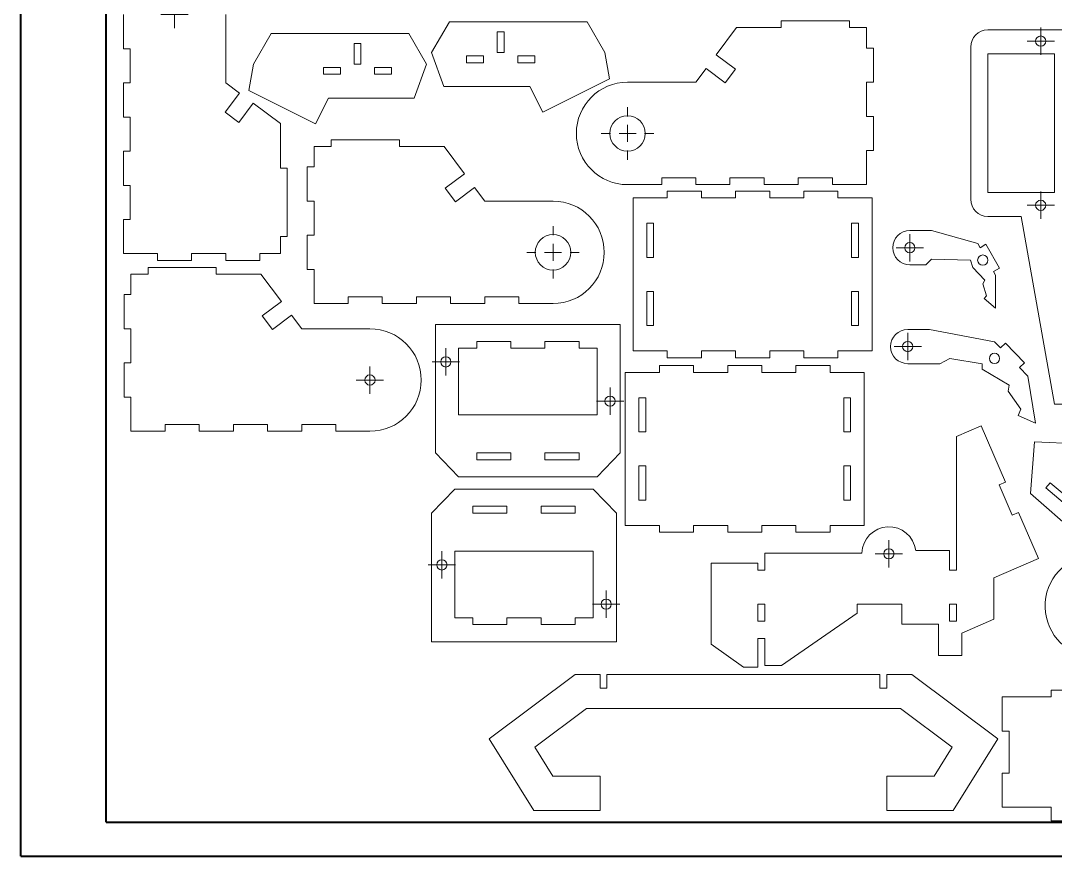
# Model space of a CAD drawing. Header units: millimetres. Extents: x 0 to 1189, y 0 to 841.
# Drawn here: x 0.1 to 303.1, y 0.2 to 244.9 of the extents above; entities that cross this region are included whole.
import ezdxf

# ---------------------------------------------------------------- set-up
doc = ezdxf.new("R2010")
doc.units = ezdxf.units.MM

# ---------------------------------------------------------------- blocks, each defined once
blk = doc.blocks.new('SW_CENTERMARKSYMBOL_18')
at = {"color": 0, "linetype": 'Continuous', "lineweight": 0}
for p, q in [((0, 2.5), (0, 4)), ((-2.5, 0), (-4, 0)), ((0, 0), (-2.5, 0)), ((0, 0), (0, 2.5)), ((0, 0), (0, -2.5)), ((0, 0), (2.5, 0)), ((2.5, 0), (4, 0)), ((0, -2.5), (0, -4))]:
    blk.add_line(p, q, dxfattribs=at)
blk = doc.blocks.new('SW_CENTERMARKSYMBOL_84')
at = {"color": 0, "linetype": 'Continuous', "lineweight": 0}
for p, q in [((0, 2.5), (0, 4)), ((-2.5, 0), (-4, 0)), ((0, 0), (-2.5, 0)), ((0, 0), (0, 2.5)), ((0, 0), (0, -2.5)), ((0, 0), (2.5, 0)), ((2.5, 0), (4, 0)), ((0, -2.5), (0, -4))]:
    blk.add_line(p, q, dxfattribs=at)
blk = doc.blocks.new('SW_CENTERMARKSYMBOL_85')
at = {"color": 0, "linetype": 'Continuous', "lineweight": 0}
for p, q in [((0, 2.5), (0, 4)), ((-2.5, 0), (-4, 0)), ((0, 0), (-2.5, 0)), ((0, 0), (0, 2.5)), ((0, 0), (0, -2.5)), ((0, 0), (2.5, 0)), ((2.5, 0), (4, 0)), ((0, -2.5), (0, -4))]:
    blk.add_line(p, q, dxfattribs=at)
blk = doc.blocks.new('SW_CENTERMARKSYMBOL_111')
at = {"color": 0, "linetype": 'Continuous', "lineweight": 0}
for p, q in [((0, 5), (0, 7.7)), ((-5, 0), (-7.7, 0)), ((0, 0), (-2.5, 0)), ((0, 0), (0, 2.5)), ((0, 0), (0, -2.5)), ((0, 0), (2.5, 0)), ((5, 0), (7.7, 0)), ((0, -5), (0, -7.7))]:
    blk.add_line(p, q, dxfattribs=at)
blk = doc.blocks.new('SW_CENTERMARKSYMBOL_112')
at = {"color": 0, "linetype": 'Continuous', "lineweight": 0}
for p, q in [((0, 5), (0, 7.7)), ((-5, 0), (-7.7, 0)), ((0, 0), (-2.5, 0)), ((0, 0), (0, 2.5)), ((0, 0), (0, -2.5)), ((0, 0), (2.5, 0)), ((5, 0), (7.7, 0)), ((0, -5), (0, -7.7))]:
    blk.add_line(p, q, dxfattribs=at)
blk = doc.blocks.new('SW_CENTERMARKSYMBOL_113')
at = {"color": 0, "linetype": 'Continuous', "lineweight": 0}
for p, q in [((0, 2.5), (0, 4)), ((-2.5, 0), (-4, 0)), ((0, 0), (-2.5, 0)), ((0, 0), (0, 2.5)), ((0, 0), (0, -2.5)), ((0, 0), (2.5, 0)), ((2.5, 0), (4, 0)), ((0, -2.5), (0, -4))]:
    blk.add_line(p, q, dxfattribs=at)
blk = doc.blocks.new('SW_CENTERMARKSYMBOL_114')
at = {"color": 0, "linetype": 'Continuous', "lineweight": 0}
for p, q in [((0, 2.5), (0, 4)), ((-2.5, 0), (-4, 0)), ((0, 0), (-2.5, 0)), ((0, 0), (0, 2.5)), ((0, 0), (0, -2.5)), ((0, 0), (2.5, 0)), ((2.5, 0), (4, 0)), ((0, -2.5), (0, -4))]:
    blk.add_line(p, q, dxfattribs=at)
blk = doc.blocks.new('SW_CENTERMARKSYMBOL_115')
at = {"color": 0, "linetype": 'Continuous', "lineweight": 0}
for p, q in [((0, 2.5), (0, 4)), ((-2.5, 0), (-4, 0)), ((0, 0), (-2.5, 0)), ((0, 0), (0, 2.5)), ((0, 0), (0, -2.5)), ((0, 0), (2.5, 0)), ((2.5, 0), (4, 0)), ((0, -2.5), (0, -4))]:
    blk.add_line(p, q, dxfattribs=at)
blk = doc.blocks.new('SW_CENTERMARKSYMBOL_116')
at = {"color": 0, "linetype": 'Continuous', "lineweight": 0}
for p, q in [((0, 2.5), (0, 4)), ((-2.5, 0), (-4, 0)), ((0, 0), (-2.5, 0)), ((0, 0), (0, 2.5)), ((0, 0), (0, -2.5)), ((0, 0), (2.5, 0)), ((2.5, 0), (4, 0)), ((0, -2.5), (0, -4))]:
    blk.add_line(p, q, dxfattribs=at)
blk = doc.blocks.new('SW_CENTERMARKSYMBOL_117')
at = {"color": 0, "linetype": 'Continuous', "lineweight": 0}
for p, q in [((0, 2.5), (0, 4)), ((-2.5, 0), (-4, 0)), ((0, 0), (-2.5, 0)), ((0, 0), (0, 2.5)), ((0, 0), (0, -2.5)), ((0, 0), (2.5, 0)), ((2.5, 0), (4, 0)), ((0, -2.5), (0, -4))]:
    blk.add_line(p, q, dxfattribs=at)
blk = doc.blocks.new('SW_CENTERMARKSYMBOL_118')
at = {"color": 0, "linetype": 'Continuous', "lineweight": 0}
for p, q in [((0, 2.5), (0, 4)), ((-2.5, 0), (-4, 0)), ((0, 0), (-2.5, 0)), ((0, 0), (0, 2.5)), ((0, 0), (0, -2.5)), ((0, 0), (2.5, 0)), ((2.5, 0), (4, 0)), ((0, -2.5), (0, -4))]:
    blk.add_line(p, q, dxfattribs=at)
blk = doc.blocks.new('SW_CENTERMARKSYMBOL_159')
at = {"color": 0, "linetype": 'Continuous', "lineweight": 0}
for p, q in [((0, 2.5), (0, 4)), ((-2.5, 0), (-4, 0)), ((0, 0), (-2.5, 0)), ((0, 0), (0, 2.5)), ((0, 0), (0, -2.5)), ((0, 0), (2.5, 0)), ((2.5, 0), (4, 0)), ((0, -2.5), (0, -4))]:
    blk.add_line(p, q, dxfattribs=at)
blk = doc.blocks.new('SW_CENTERMARKSYMBOL_163')
at = {"color": 0, "linetype": 'Continuous', "lineweight": 0}
for p, q in [((0, 2.5), (0, 4)), ((-2.5, 0), (-4, 0)), ((0, 0), (-2.5, 0)), ((0, 0), (0, 2.5)), ((0, 0), (0, -2.5)), ((0, 0), (2.5, 0)), ((2.5, 0), (4, 0)), ((0, -2.5), (0, -4))]:
    blk.add_line(p, q, dxfattribs=at)

msp = doc.modelspace()

# ---------------------------------------------------------------- linework, layer by layer
at = {"color": 7, "linetype": 'Continuous', "lineweight": 40}
for p, q in [((0.08, 0.21), (0.08, 841.21)), ((25.08, 10.21), (25.08, 831.21)), ((25.08, 10.21), (1179.08, 10.21)), ((0.08, 0.21), (1189.08, 0.21))]:
    msp.add_line(p, q, dxfattribs=at)
at = {"color": 7, "linetype": 'Continuous', "lineweight": 15}
for p, q in [((30.15, 246.71), (30.15, 236.71)), ((60.15, 226.71), (60.15, 246.71)), ((120.43, 235.64), (125.63, 244.64)), ((125.63, 244.64), (165.97, 244.64)), ((165.97, 244.64), (171.17, 235.64)), ((209.75, 242.92), (203.79, 234.92)), ((222.83, 242.92), (209.75, 242.92)), ((222.83, 244.92), (222.83, 242.92)), ((242.83, 244.92), (222.83, 244.92)), ((242.83, 242.92), (242.83, 244.92)), ((247.83, 242.92), (242.83, 242.92)), ((247.83, 236.92), (247.83, 242.92)), ((73.44, 241.23), (68.24, 232.23)), ((113.78, 241.23), (73.44, 241.23)), ((118.98, 232.23), (113.78, 241.23)), ((139.68, 235.64), (139.68, 241.64)), ((139.68, 241.64), (141.68, 241.64)), ((141.68, 241.64), (141.68, 235.64)), ((310.83, 242.22), (283.33, 242.22)), ((30.15, 236.71), (32.15, 236.71)), ((32.15, 236.71), (32.15, 226.71)), ((97.73, 238.23), (97.73, 232.23)), ((99.73, 238.23), (97.73, 238.23)), ((99.73, 232.23), (99.73, 238.23)), ((249.83, 236.92), (247.83, 236.92)), ((249.83, 226.92), (249.83, 236.92)), ((278.33, 237.22), (278.33, 192.62)), ((124.05, 225.68), (120.43, 235.64)), ((130.68, 234.64), (135.68, 234.64)), ((130.68, 232.64), (130.68, 234.64)), ((135.68, 234.64), (135.68, 232.64)), ((141.68, 235.64), (139.68, 235.64)), ((145.68, 234.64), (150.68, 234.64)), ((145.68, 232.64), (145.68, 234.64)), ((150.68, 234.64), (150.68, 232.64)), ((171.17, 235.64), (172.53, 227.93)), ((203.79, 234.92), (209.4, 230.74)), ((302.83, 235.22), (283.33, 235.22)), ((283.33, 235.22), (283.33, 194.62)), ((302.83, 194.62), (302.83, 235.22)), ((68.24, 232.23), (66.88, 224.52)), ((88.73, 231.23), (88.73, 229.23)), ((93.73, 231.23), (88.73, 231.23)), ((93.73, 229.23), (93.73, 231.23)), ((97.73, 232.23), (99.73, 232.23)), ((108.73, 231.23), (103.73, 231.23)), ((103.73, 231.23), (103.73, 229.23)), ((108.73, 229.23), (108.73, 231.23)), ((115.35, 222.27), (118.98, 232.23)), ((135.68, 232.64), (130.68, 232.64)), ((150.68, 232.64), (145.68, 232.64)), ((200.81, 230.92), (197.83, 226.92)), ((206.42, 226.74), (200.81, 230.92)), ((209.4, 230.74), (206.42, 226.74)), ((88.73, 229.23), (93.73, 229.23)), ((103.73, 229.23), (108.73, 229.23)), ((172.53, 227.93), (153.01, 218.13)), ((30.15, 226.71), (30.15, 216.71)), ((32.15, 226.71), (30.15, 226.71)), ((64.15, 223.73), (60.15, 226.71)), ((66.88, 224.52), (86.4, 214.72)), ((149.22, 225.68), (124.05, 225.68)), ((153.01, 218.13), (149.22, 225.68)), ((197.83, 226.92), (177.83, 226.92)), ((247.83, 226.92), (249.83, 226.92)), ((247.83, 216.92), (247.83, 226.92)), ((59.96, 218.12), (64.15, 223.73)), ((86.4, 214.72), (90.19, 222.27)), ((90.19, 222.27), (115.35, 222.27)), ((68.15, 220.76), (63.96, 215.14)), ((76.15, 214.8), (68.15, 220.76)), ((30.15, 216.71), (32.15, 216.71)), ((32.15, 216.71), (32.15, 206.71)), ((63.96, 215.14), (59.96, 218.12)), ((249.83, 216.92), (247.83, 216.92)), ((249.83, 206.92), (249.83, 216.92)), ((76.15, 201.71), (76.15, 214.8)), ((91, 208.09), (91, 210.09)), ((91, 210.09), (111, 210.09)), ((111, 210.09), (111, 208.09)), ((30.15, 206.71), (30.15, 196.71)), ((32.15, 206.71), (30.15, 206.71)), ((86, 202.09), (86, 208.09)), ((86, 208.09), (91, 208.09)), ((111, 208.09), (124.09, 208.09)), ((124.09, 208.09), (130.05, 200.09)), ((247.83, 206.92), (249.83, 206.92)), ((247.83, 196.92), (247.83, 206.92)), ((78.15, 201.71), (76.15, 201.71)), ((78.15, 181.71), (78.15, 201.71)), ((84, 192.09), (84, 202.09)), ((84, 202.09), (86, 202.09)), ((130.05, 200.09), (124.43, 195.91)), ((187.83, 198.92), (197.83, 198.92)), ((187.83, 196.92), (187.83, 198.92)), ((197.83, 198.92), (197.83, 196.92)), ((207.83, 198.92), (217.83, 198.92)), ((207.83, 196.92), (207.83, 198.92)), ((217.83, 198.92), (217.83, 196.92)), ((227.83, 198.92), (237.83, 198.92)), ((227.83, 196.92), (227.83, 198.92)), ((237.83, 198.92), (237.83, 196.92)), ((30.15, 196.71), (32.15, 196.71)), ((32.15, 196.71), (32.15, 186.71)), ((124.43, 195.91), (127.41, 191.91)), ((127.41, 191.91), (133.03, 196.09)), ((133.03, 196.09), (136, 192.09)), ((177.83, 196.92), (187.83, 196.92)), ((189.45, 195.05), (189.45, 193.05)), ((199.45, 195.05), (189.45, 195.05)), ((197.83, 196.92), (207.83, 196.92)), ((199.45, 193.05), (199.45, 195.05)), ((209.45, 195.05), (209.45, 193.05)), ((219.45, 195.05), (209.45, 195.05)), ((217.83, 196.92), (227.83, 196.92)), ((219.45, 193.05), (219.45, 195.05)), ((229.45, 195.05), (229.45, 193.05)), ((239.45, 195.05), (229.45, 195.05)), ((237.83, 196.92), (247.83, 196.92)), ((239.45, 193.05), (239.45, 195.05)), ((283.33, 194.62), (302.83, 194.62)), ((86, 192.09), (84, 192.09)), ((86, 182.09), (86, 192.09)), ((136, 192.09), (156, 192.09)), ((179.45, 193.05), (179.45, 148.21)), ((189.45, 193.05), (179.45, 193.05)), ((209.45, 193.05), (199.45, 193.05)), ((229.45, 193.05), (219.45, 193.05)), ((249.45, 193.05), (239.45, 193.05)), ((249.45, 148.21), (249.45, 193.05)), ((30.15, 186.71), (30.15, 176.71)), ((32.15, 186.71), (30.15, 186.71)), ((185.45, 185.63), (183.45, 185.63)), ((183.45, 185.63), (183.45, 175.63)), ((185.45, 175.63), (185.45, 185.63)), ((245.45, 185.63), (243.45, 185.63)), ((243.45, 185.63), (243.45, 175.63)), ((245.45, 175.63), (245.45, 185.63)), ((283.33, 187.62), (293.08, 187.62)), ((293.08, 187.62), (302.83, 132.62)), ((84, 172.09), (84, 182.09)), ((84, 182.09), (86, 182.09)), ((266.88, 183.46), (260.5, 183.46)), ((280.4, 179.65), (266.88, 183.46)), ((76.15, 181.71), (78.15, 181.71)), ((76.15, 176.71), (76.15, 181.71)), ((281.07, 178.46), (280.4, 179.65)), ((282.81, 179.44), (281.07, 178.46)), ((286.72, 172.46), (282.81, 179.44)), ((30.15, 176.71), (40.15, 176.71)), ((40.15, 176.71), (40.15, 174.71)), ((50.15, 176.71), (60.15, 176.71)), ((50.15, 174.71), (50.15, 176.71)), ((60.15, 176.71), (60.15, 174.71)), ((70.15, 176.71), (76.15, 176.71)), ((70.15, 174.71), (70.15, 176.71)), ((40.15, 174.71), (50.15, 174.71)), ((60.15, 174.71), (70.15, 174.71)), ((183.45, 175.63), (185.45, 175.63)), ((243.45, 175.63), (245.45, 175.63)), ((260.5, 173.46), (265.22, 173.46)), ((265.22, 173.46), (266.88, 175.12)), ((266.88, 175.12), (278.31, 174.82)), ((278.31, 174.82), (279, 172.64)), ((32.38, 164.7), (32.38, 170.7)), ((32.38, 170.7), (37.38, 170.7)), ((37.38, 170.7), (37.38, 172.7)), ((37.38, 172.7), (57.38, 172.7)), ((57.38, 172.7), (57.38, 170.7)), ((57.38, 170.7), (70.46, 170.7)), ((70.46, 170.7), (76.42, 162.7)), ((86, 172.09), (84, 172.09)), ((86, 162.09), (86, 172.09)), ((279, 172.64), (282.43, 168.96)), ((284.98, 171.48), (286.72, 172.46)), ((285.57, 170.43), (284.98, 171.48)), ((285.57, 160.77), (285.57, 170.43)), ((282.43, 168.96), (281.87, 167.88)), ((281.87, 167.88), (282.99, 164.37)), ((30.38, 154.7), (30.38, 164.7)), ((30.38, 164.7), (32.38, 164.7)), ((106, 164.09), (96, 164.09)), ((96, 164.09), (96, 162.09)), ((106, 162.09), (106, 164.09)), ((126, 164.09), (116, 164.09)), ((116, 164.09), (116, 162.09)), ((126, 162.09), (126, 164.09)), ((146, 164.09), (136, 164.09)), ((136, 164.09), (136, 162.09)), ((146, 162.09), (146, 164.09)), ((185.45, 165.63), (183.45, 165.63)), ((183.45, 165.63), (183.45, 155.63)), ((185.45, 155.63), (185.45, 165.63)), ((245.45, 165.63), (243.45, 165.63)), ((243.45, 165.63), (243.45, 155.63)), ((245.45, 155.63), (245.45, 165.63)), ((282.99, 164.37), (282.28, 163.53)), ((76.42, 162.7), (70.81, 158.52)), ((96, 162.09), (86, 162.09)), ((116, 162.09), (106, 162.09)), ((136, 162.09), (126, 162.09)), ((156, 162.09), (146, 162.09)), ((282.28, 163.53), (285.57, 160.77)), ((70.81, 158.52), (73.79, 154.52)), ((73.79, 154.52), (79.4, 158.7)), ((79.4, 158.7), (82.38, 154.7)), ((32.38, 154.7), (30.38, 154.7)), ((32.38, 144.7), (32.38, 154.7)), ((82.38, 154.7), (102.38, 154.7)), ((175.69, 156), (121.59, 156)), ((121.59, 156), (121.59, 118.34)), ((175.69, 118.34), (175.69, 156)), ((183.45, 155.63), (185.45, 155.63)), ((243.45, 155.63), (245.45, 155.63)), ((266.26, 154.49), (259.88, 154.49)), ((285.31, 150.87), (266.26, 154.49)), ((133.64, 149), (128.34, 149)), ((128.34, 149), (128.34, 129.5)), ((143.64, 151), (133.64, 151)), ((133.64, 151), (133.64, 149)), ((143.64, 149), (143.64, 151)), ((153.64, 149), (143.64, 149)), ((163.64, 151), (153.64, 151)), ((153.64, 151), (153.64, 149)), ((163.64, 149), (163.64, 151)), ((168.94, 149), (163.64, 149)), ((168.94, 129.5), (168.94, 149)), ((287.05, 149.08), (285.31, 150.87)), ((288.49, 150.47), (287.05, 149.08)), ((294.06, 144.73), (288.49, 150.47)), ((179.45, 148.21), (189.45, 148.21)), ((189.45, 148.21), (189.45, 146.21)), ((189.45, 146.21), (199.45, 146.21)), ((199.45, 148.21), (209.45, 148.21)), ((199.45, 146.21), (199.45, 148.21)), ((209.45, 148.21), (209.45, 146.21)), ((209.45, 146.21), (219.45, 146.21)), ((219.45, 148.21), (229.45, 148.21)), ((219.45, 146.21), (219.45, 148.21)), ((229.45, 148.21), (229.45, 146.21)), ((229.45, 146.21), (239.45, 146.21)), ((239.45, 148.21), (249.45, 148.21)), ((239.45, 146.21), (239.45, 148.21)), ((269.32, 144.49), (272.19, 146.04)), ((272.19, 146.04), (281.65, 144.49)), ((30.38, 134.7), (30.38, 144.7)), ((30.38, 144.7), (32.38, 144.7)), ((187.15, 143.95), (187.15, 141.95)), ((197.15, 143.95), (187.15, 143.95)), ((197.15, 141.95), (197.15, 143.95)), ((207.15, 143.95), (207.15, 141.95)), ((217.15, 143.95), (207.15, 143.95)), ((217.15, 141.95), (217.15, 143.95)), ((227.15, 143.95), (227.15, 141.95)), ((237.15, 143.95), (227.15, 143.95)), ((237.15, 141.95), (237.15, 143.95)), ((259.88, 144.49), (269.32, 144.49)), ((281.65, 144.49), (281.65, 142.9)), ((281.65, 142.9), (289.6, 138.19)), ((292.62, 143.34), (294.06, 144.73)), ((295.05, 140.84), (292.62, 143.34)), ((177.15, 141.95), (177.15, 97.11)), ((187.15, 141.95), (177.15, 141.95)), ((207.15, 141.95), (197.15, 141.95)), ((227.15, 141.95), (217.15, 141.95)), ((247.15, 141.95), (237.15, 141.95)), ((247.15, 97.11), (247.15, 141.95)), ((297.27, 127.04), (295.05, 140.84)), ((289.6, 138.19), (289.29, 136.47)), ((289.29, 136.47), (293, 131.14)), ((32.38, 134.7), (30.38, 134.7)), ((32.38, 124.7), (32.38, 134.7)), ((183.15, 134.53), (181.15, 134.53)), ((181.15, 134.53), (181.15, 124.53)), ((183.15, 124.53), (183.15, 134.53)), ((243.15, 134.53), (241.15, 134.53)), ((241.15, 134.53), (241.15, 124.53)), ((243.15, 124.53), (243.15, 134.53)), ((293, 131.14), (292.19, 129.36)), ((302.83, 132.62), (310.83, 132.62)), ((128.34, 129.5), (168.94, 129.5)), ((292.19, 129.36), (297.27, 127.04)), ((42.38, 124.7), (32.38, 124.7)), ((52.38, 126.7), (42.38, 126.7)), ((42.38, 126.7), (42.38, 124.7)), ((52.38, 124.7), (52.38, 126.7)), ((62.38, 124.7), (52.38, 124.7)), ((72.38, 126.7), (62.38, 126.7)), ((62.38, 126.7), (62.38, 124.7)), ((72.38, 124.7), (72.38, 126.7)), ((82.38, 124.7), (72.38, 124.7)), ((92.38, 126.7), (82.38, 126.7)), ((82.38, 126.7), (82.38, 124.7)), ((92.38, 124.7), (92.38, 126.7)), ((102.38, 124.7), (92.38, 124.7)), ((181.15, 124.53), (183.15, 124.53)), ((241.15, 124.53), (243.15, 124.53)), ((281.39, 126.3), (274.13, 123.17)), ((288.51, 109.82), (281.39, 126.3)), ((274.13, 123.17), (274.13, 84.04)), ((297, 121.63), (295.87, 106.42)), ((325.93, 120.26), (297, 121.63)), ((121.59, 118.34), (128.34, 111.34)), ((143.64, 118.34), (133.64, 118.34)), ((133.64, 118.34), (133.64, 116.34)), ((143.64, 116.34), (143.64, 118.34)), ((163.64, 118.34), (153.64, 118.34)), ((153.64, 118.34), (153.64, 116.34)), ((163.64, 116.34), (163.64, 118.34)), ((168.94, 111.34), (175.69, 118.34)), ((133.64, 116.34), (143.64, 116.34)), ((153.64, 116.34), (163.64, 116.34)), ((183.15, 114.53), (181.15, 114.53)), ((181.15, 114.53), (181.15, 104.53)), ((183.15, 104.53), (183.15, 114.53)), ((243.15, 114.53), (241.15, 114.53)), ((241.15, 114.53), (241.15, 104.53)), ((243.15, 104.53), (243.15, 114.53)), ((128.34, 111.34), (168.94, 111.34)), ((286.63, 109), (288.51, 109.82)), ((301.59, 109.63), (300.31, 108.1)), ((309.25, 103.21), (301.59, 109.63)), ((127.2, 107.72), (120.45, 100.72)), ((167.8, 107.72), (127.2, 107.72)), ((174.55, 100.72), (167.8, 107.72)), ((290.45, 100.12), (286.63, 109)), ((295.87, 106.42), (309.25, 94.74)), ((300.31, 108.1), (307.97, 101.67)), ((181.15, 104.53), (183.15, 104.53)), ((241.15, 104.53), (243.15, 104.53)), ((120.45, 100.72), (120.45, 63.06)), ((142.5, 102.72), (132.5, 102.72)), ((132.5, 102.72), (132.5, 100.72)), ((132.5, 100.72), (142.5, 100.72)), ((142.5, 100.72), (142.5, 102.72)), ((162.5, 102.72), (152.5, 102.72)), ((152.5, 102.72), (152.5, 100.72)), ((152.5, 100.72), (162.5, 100.72)), ((162.5, 100.72), (162.5, 102.72)), ((174.55, 63.06), (174.55, 100.72)), ((292.34, 100.94), (290.45, 100.12)), ((298.18, 87.44), (292.34, 100.94)), ((177.15, 97.11), (187.15, 97.11)), ((187.15, 97.11), (187.15, 95.11)), ((197.15, 97.11), (207.15, 97.11)), ((197.15, 95.11), (197.15, 97.11)), ((207.15, 97.11), (207.15, 95.11)), ((217.15, 97.11), (227.15, 97.11)), ((217.15, 95.11), (217.15, 97.11)), ((227.15, 97.11), (227.15, 95.11)), ((237.15, 97.11), (247.15, 97.11)), ((237.15, 95.11), (237.15, 97.11)), ((187.15, 95.11), (197.15, 95.11)), ((207.15, 95.11), (217.15, 95.11)), ((227.15, 95.11), (237.15, 95.11)), ((127.2, 89.56), (127.2, 70.06)), ((167.8, 89.56), (127.2, 89.56)), ((167.8, 70.06), (167.8, 89.56)), ((218.03, 89.04), (218.03, 84.04)), ((246.47, 89.04), (218.03, 89.04)), ((272.13, 89.79), (262.24, 89.79)), ((272.13, 84.04), (272.13, 89.79)), ((202.34, 86.04), (202.34, 62.32)), ((216.03, 86.04), (202.34, 86.04)), ((216.03, 84.04), (216.03, 86.04)), ((285.12, 81.8), (298.18, 87.44)), ((218.03, 84.04), (216.03, 84.04)), ((274.13, 84.04), (272.13, 84.04)), ((285.12, 69.65), (285.12, 81.8)), ((218.03, 74.04), (216.03, 74.04)), ((216.03, 74.04), (216.03, 69.04)), ((218.03, 69.04), (218.03, 74.04)), ((245.08, 74.04), (258.13, 74.04)), ((245.08, 71.38), (245.08, 74.04)), ((258.13, 74.04), (258.13, 68.21)), ((274.13, 74.04), (272.13, 74.04)), ((272.13, 74.04), (272.13, 69.04)), ((274.13, 69.04), (274.13, 74.04)), ((127.2, 70.06), (132.5, 70.06)), ((132.5, 70.06), (132.5, 68.06)), ((142.5, 68.06), (142.5, 70.06)), ((142.5, 70.06), (152.5, 70.06)), ((152.5, 70.06), (152.5, 68.06)), ((162.5, 68.06), (162.5, 70.06)), ((162.5, 70.06), (167.8, 70.06)), ((222.9, 56.13), (245.08, 71.38)), ((132.5, 68.06), (142.5, 68.06)), ((152.5, 68.06), (162.5, 68.06)), ((216.03, 69.04), (218.03, 69.04)), ((258.13, 68.21), (268.93, 68.21)), ((268.93, 68.21), (268.93, 59.04)), ((272.13, 69.04), (274.13, 69.04)), ((275.74, 65.6), (285.12, 69.65)), ((216.03, 64.04), (218.03, 64.04)), ((216.03, 55.62), (216.03, 64.04)), ((218.03, 64.04), (218.03, 56.13)), ((275.74, 59.04), (275.74, 65.6)), ((120.45, 63.06), (174.55, 63.06)), ((202.34, 62.32), (211.75, 55.62)), ((268.93, 59.04), (275.74, 59.04)), ((211.75, 55.62), (216.03, 55.62)), ((218.03, 56.13), (222.9, 56.13)), ((162.45, 53.5), (137.27, 34.65)), ((169.76, 53.5), (162.45, 53.5)), ((169.76, 49.5), (169.76, 53.5)), ((171.76, 53.5), (171.76, 49.5)), ((251.76, 53.5), (171.76, 53.5)), ((251.76, 49.5), (251.76, 53.5)), ((253.76, 53.5), (253.76, 49.5)), ((261.08, 53.5), (253.76, 53.5)), ((286.26, 34.65), (261.08, 53.5)), ((171.76, 49.5), (169.76, 49.5)), ((253.76, 49.5), (251.76, 49.5)), ((301.87, 46.9), (301.87, 48.9)), ((301.87, 48.9), (311.87, 48.9)), ((287.57, 36.9), (287.57, 46.9)), ((287.57, 46.9), (301.87, 46.9)), ((150.62, 32.15), (165.78, 43.5)), ((165.78, 43.5), (257.75, 43.5)), ((257.75, 43.5), (272.91, 32.15)), ((289.57, 36.9), (287.57, 36.9)), ((289.57, 24.56), (289.57, 36.9)), ((137.27, 34.65), (150.37, 13.66)), ((273.16, 13.66), (286.26, 34.65)), ((155.91, 23.66), (150.62, 32.15)), ((272.91, 32.15), (267.62, 23.66)), ((287.57, 14.56), (287.57, 24.56)), ((287.57, 24.56), (289.57, 24.56)), ((169.76, 23.66), (155.91, 23.66)), ((169.76, 13.66), (169.76, 23.66)), ((253.76, 23.66), (253.76, 13.66)), ((267.62, 23.66), (253.76, 23.66)), ((150.37, 13.66), (169.76, 13.66)), ((253.76, 13.66), (273.16, 13.66)), ((301.87, 14.56), (287.57, 14.56)), ((301.87, 10.56), (301.87, 14.56)), ((311.87, 10.56), (301.87, 10.56))]:
    msp.add_line(p, q, dxfattribs=at)
for centre, radius in [((298.83, 238.97), 1.5), ((177.83, 211.92), 5.2), ((298.83, 190.87), 1.5), ((156, 177.09), 5.2), ((260.5, 178.46), 1.5), ((281.87, 174.82), 1.5), ((259.88, 149.49), 1.5), ((124.59, 145), 1.5), ((285.31, 146.04), 1.5), ((102.38, 139.7), 1.5), ((172.69, 133.5), 1.5), ((254.38, 88.79), 1.5), ((123.45, 85.56), 1.5), ((171.55, 74.06), 1.5)]:
    msp.add_circle(centre, radius, dxfattribs=at)
for centre, radius, start, end in [((283.33, 237.22), 5, 90, 180), ((177.83, 211.92), 15, 90, 270), ((156, 177.09), 15, 270, 90), ((283.33, 192.62), 5, 180, 270), ((260.5, 178.46), 5, 90, 270), ((102.38, 139.7), 15, 270, 90), ((259.88, 149.49), 5, 90, 270), ((254.38, 88.79), 7.92, 7.2537, 178.1911), ((315.11, 73.51), 15, 92.9652, 270)]:
    msp.add_arc(centre, radius, start, end, dxfattribs=at)

# ---------------------------------------------------------------- block references
at = {"color": 7, "linetype": 'Continuous', "lineweight": 0}
for name, p in [('SW_CENTERMARKSYMBOL_113', (45.15, 246.71)), ('SW_CENTERMARKSYMBOL_84', (298.83, 238.97)), ('SW_CENTERMARKSYMBOL_111', (177.83, 211.92)), ('SW_CENTERMARKSYMBOL_85', (298.83, 190.87)), ('SW_CENTERMARKSYMBOL_112', (156, 177.09)), ('SW_CENTERMARKSYMBOL_163', (260.5, 178.46)), ('SW_CENTERMARKSYMBOL_159', (259.88, 149.49)), ('SW_CENTERMARKSYMBOL_117', (124.59, 145)), ('SW_CENTERMARKSYMBOL_114', (102.38, 139.7)), ('SW_CENTERMARKSYMBOL_118', (172.69, 133.5)), ('SW_CENTERMARKSYMBOL_18', (254.38, 88.79)), ('SW_CENTERMARKSYMBOL_116', (123.45, 85.56)), ('SW_CENTERMARKSYMBOL_115', (171.55, 74.06))]:
    msp.add_blockref(name, p, dxfattribs=at)

doc.saveas('drawing.dxf')
